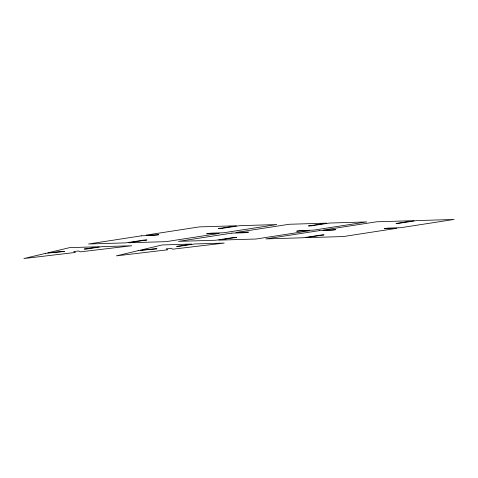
<?xml version="1.0" encoding="UTF-8"?>
<svg xmlns="http://www.w3.org/2000/svg" width="478" height="478" viewBox="0 0 478 478"><rect width="100%" height="100%" fill="white"/><g stroke="black" fill="none" stroke-linecap="round" stroke-linejoin="round"><path stroke-width="0.72" d="M45.739 253.334L23.9 258.544L75.333 252.438L73.743 251.553L78.685 250.968L80.28 251.852L131.713 245.752L102.119 246.648L87.062 248.972L84.218 249.056L99.275 246.732L69.68 247.628L47.836 252.832L64.488 251.398L45.739 253.334M138.202 250.663L116.363 255.873L167.796 249.773L166.201 248.883L171.148 248.297L172.737 249.187L224.176 243.081L194.582 243.977L179.519 246.301L176.675 246.385L191.732 244.061L162.138 244.957L140.299 250.167L156.951 248.727L138.202 250.663M141.775 235.779L88.591 243.989L125.798 242.866L143.866 240.076L146.919 239.986L128.851 242.77L166.057 241.647L219.241 233.437L206.598 233.82L210.965 233.144L223.608 232.768L276.792 224.558L239.586 225.682L221.517 228.472L218.458 228.562L236.532 225.771L199.326 226.895L146.137 235.104L158.78 234.722L154.412 235.397L141.775 235.779M231.836 233.127L178.503 241.36L215.817 240.231L233.885 237.441L236.73 237.357L218.661 240.147L255.969 239.018L309.308 230.79L296.665 231.167L300.728 230.539L313.371 230.163L366.704 221.929L329.396 223.053L311.327 225.843L308.477 225.933L326.552 223.142L289.238 224.266L235.905 232.499L248.542 232.117L244.479 232.744L231.836 233.127M319.382 230.635L265.899 238.892L303.315 237.757L321.383 234.973L324.018 234.889L305.95 237.68L343.365 236.55L396.848 228.293L384.21 228.675L387.975 228.096L400.618 227.713L454.1 219.456L416.685 220.591L398.616 223.375L395.981 223.459L414.05 220.669L376.634 221.798L323.146 230.055L335.789 229.673L332.025 230.253L319.382 230.635"/></g></svg>
